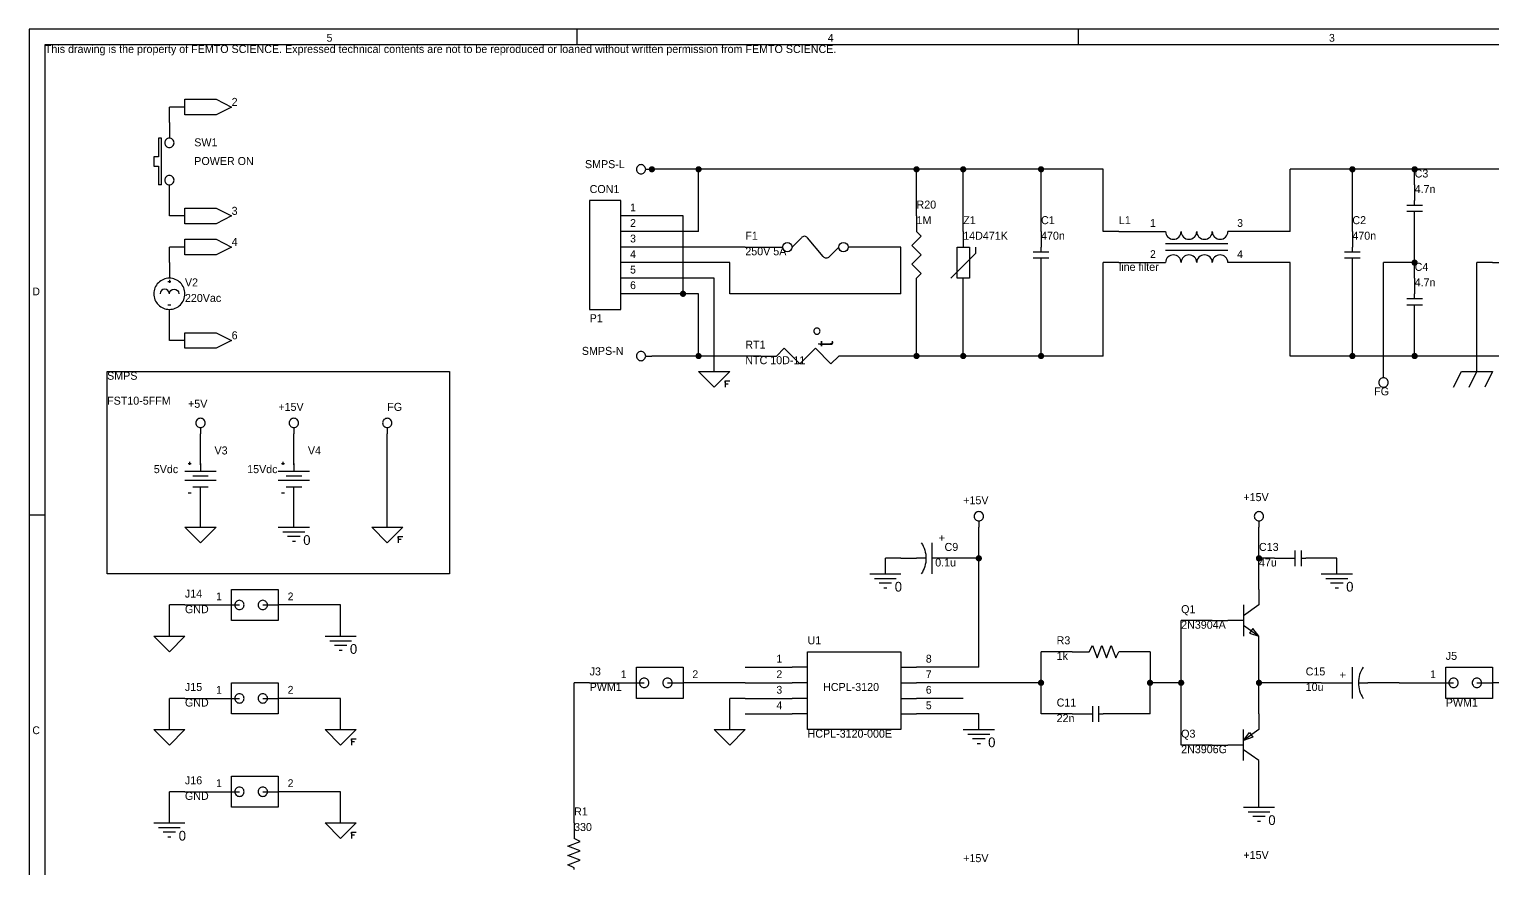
# Model space of a CAD drawing. Extents: x -3 to 417, y 3 to 299.
# Drawn here: x -2.5 to 236.3, y 162.4 to 299.5 of the extents above; entities that cross this region are included whole.
import ezdxf

# ---------------------------------------------------------------- set-up
doc = ezdxf.new("R2010")
doc.units = 0
doc.header["$MEASUREMENT"] = 0
for name, color, linetype in [('COMMENTS', 7, 'Continuous'), ('PARTS', 7, 'Continuous'), ('PARTTEXT', 7, 'Continuous'), ('TITLE', 7, 'Continuous'), ('WIRE', 7, 'Continuous')]:
    doc.layers.add(name, color=color, linetype=linetype)

msp = doc.modelspace()

# ---------------------------------------------------------------- linework, layer by layer
at = {"layer": 'COMMENTS'}
msp.add_lwpolyline([(10.16, 243.586), (66.04, 243.586), (66.04, 210.566), (10.16, 210.566)], close=True, dxfattribs=at)
at = {"layer": 'PARTS'}
for p, q in [((20.32, 284.226), (20.32, 281.686)), ((20.32, 271.526), (20.32, 274.066)), ((223.52, 274.066), (223.52, 271.526)), ((101.6, 268.986), (93.98, 268.986)), ((142.24, 268.986), (142.24, 266.446)), ((223.52, 266.446), (223.52, 268.986)), ((101.6, 266.446), (93.98, 266.446)), ((149.86, 266.446), (149.86, 263.906)), ((162.56, 266.446), (162.56, 263.906)), ((175.26, 266.446), (182.88, 266.446)), ((200.66, 266.446), (193.04, 266.446)), ((213.36, 266.446), (213.36, 263.906)), ((101.6, 263.906), (93.98, 263.906)), ((114.3, 263.906), (120.396, 263.906)), ((137.16, 263.906), (131.064, 263.906)), ((20.32, 261.366), (20.32, 258.826)), ((101.6, 261.366), (93.98, 261.366)), ((162.56, 258.826), (162.56, 261.366)), ((175.26, 261.366), (182.88, 261.366)), ((200.66, 261.366), (193.04, 261.366)), ((213.36, 258.826), (213.36, 261.366)), ((236.22, 261.366), (238.76, 261.366)), ((101.6, 258.826), (93.98, 258.826)), ((142.24, 256.286), (142.24, 258.826)), ((149.86, 256.286), (149.86, 258.826)), ((223.52, 258.826), (223.52, 256.286)), ((101.6, 256.286), (93.98, 256.286)), ((20.32, 251.206), (20.32, 253.746)), ((223.52, 251.206), (223.52, 253.746)), ((116.84, 246.126), (119.38, 246.126)), ((132.08, 246.126), (129.54, 246.126)), ((25.4, 220.726), (25.4, 223.266)), ((40.64, 220.726), (40.64, 223.266)), ((139.7, 213.106), (142.24, 213.106)), ((149.86, 213.106), (147.32, 213.106)), ((200.66, 213.106), (203.2, 213.106)), ((208.28, 213.106), (205.74, 213.106)), ((198.12, 208.026), (198.12, 205.486)), ((22.86, 205.486), (30.48, 205.486)), ((45.72, 205.486), (38.1, 205.486)), ((190.5, 202.946), (193.04, 202.946)), ((198.12, 197.866), (198.12, 200.406)), ((167.64, 197.866), (170.18, 197.866)), ((177.8, 197.866), (175.26, 197.866)), ((114.3, 195.326), (121.92, 195.326)), ((149.86, 195.326), (142.24, 195.326)), ((88.9, 192.786), (96.52, 192.786)), ((111.76, 192.786), (104.14, 192.786)), ((114.3, 192.786), (121.92, 192.786)), ((149.86, 192.786), (142.24, 192.786)), ((208.28, 192.786), (210.82, 192.786)), ((218.44, 192.786), (215.9, 192.786)), ((220.98, 192.786), (228.6, 192.786)), ((243.84, 192.786), (236.22, 192.786)), ((22.86, 190.246), (30.48, 190.246)), ((45.72, 190.246), (38.1, 190.246)), ((114.3, 190.246), (121.92, 190.246)), ((149.86, 190.246), (142.24, 190.246)), ((114.3, 187.706), (121.92, 187.706)), ((149.86, 187.706), (142.24, 187.706)), ((167.64, 187.706), (170.18, 187.706)), ((175.26, 187.706), (172.72, 187.706)), ((198.12, 187.706), (198.12, 185.166)), ((190.5, 182.626), (193.04, 182.626)), ((198.12, 177.546), (198.12, 180.086)), ((22.86, 175.006), (30.48, 175.006)), ((45.72, 175.006), (38.1, 175.006)), ((86.36, 169.926), (86.36, 167.386))]:
    msp.add_line(p, q, dxfattribs=at)
for points in [[(22.86, 285.496), (22.86, 288.036)], [(22.86, 288.036), (27.94, 288.036)], [(27.94, 288.036), (30.48, 286.766)], [(30.48, 286.766), (27.94, 285.496)], [(27.94, 285.496), (22.86, 285.496)], [(19.05, 281.686), (18.542, 281.686)], [(18.542, 281.686), (18.542, 278.638)], [(19.05, 274.066), (19.05, 281.686)], [(18.542, 278.638), (17.78, 278.638)], [(17.78, 278.638), (17.78, 277.114)], [(17.78, 277.114), (18.542, 277.114)], [(18.542, 277.114), (18.542, 274.066)], [(98.044, 276.606), (99.06, 276.606)], [(19.05, 274.066), (18.542, 274.066)], [(22.86, 267.716), (22.86, 270.256)], [(22.86, 270.256), (27.94, 270.256)], [(27.94, 270.256), (30.48, 268.986)], [(222.25, 270.764), (224.79, 270.764)], [(223.52, 270.764), (223.52, 271.526)], [(27.94, 267.716), (22.86, 267.716)], [(30.48, 268.986), (27.94, 267.716)], [(222.25, 269.748), (224.79, 269.748)], [(223.52, 268.986), (223.52, 269.748)], [(22.86, 262.636), (22.86, 265.176)], [(22.86, 265.176), (27.94, 265.176)], [(27.94, 265.176), (30.48, 263.906)], [(121.92, 263.906), (123.444, 265.43)], [(127, 262.382), (124.46, 265.43)], [(143.002, 265.684), (141.478, 264.16)], [(142.24, 266.446), (143.002, 265.684)], [(30.48, 263.906), (27.94, 262.636)], [(128.016, 262.382), (129.54, 263.906)], [(141.478, 264.16), (143.002, 262.636)], [(147.828, 258.826), (151.892, 262.89)], [(148.844, 258.826), (148.844, 263.906)], [(148.844, 263.906), (150.876, 263.906)], [(150.876, 263.906), (150.876, 258.826)], [(151.892, 262.89), (151.892, 263.906)], [(161.29, 263.144), (163.83, 263.144)], [(162.56, 263.144), (162.56, 263.906)], [(193.04, 264.414), (182.88, 264.414)], [(182.88, 263.398), (193.04, 263.398)], [(212.09, 263.144), (214.63, 263.144)], [(213.36, 263.144), (213.36, 263.906)], [(27.94, 262.636), (22.86, 262.636)], [(143.002, 262.636), (141.478, 261.112)], [(141.478, 261.112), (143.002, 259.588)], [(161.29, 262.128), (163.83, 262.128)], [(162.56, 261.366), (162.56, 262.128)], [(212.09, 262.128), (214.63, 262.128)], [(213.36, 261.366), (213.36, 262.128)], [(20.066, 258.318), (20.574, 258.318)], [(20.32, 258.572), (20.32, 258.064)], [(143.002, 259.588), (142.24, 258.826)], [(150.876, 258.826), (148.844, 258.826)], [(222.25, 255.524), (224.79, 255.524)], [(223.52, 255.524), (223.52, 256.286)], [(20.066, 254.508), (20.574, 254.508)], [(222.25, 254.508), (224.79, 254.508)], [(223.52, 253.746), (223.52, 254.508)], [(22.86, 247.396), (22.86, 249.936)], [(22.86, 249.936), (27.94, 249.936)], [(27.94, 249.936), (30.48, 248.666)], [(30.48, 248.666), (27.94, 247.396)], [(27.94, 247.396), (22.86, 247.396)], [(98.044, 246.126), (99.06, 246.126)], [(119.38, 246.126), (120.65, 247.396)], [(120.65, 247.396), (123.19, 244.856)], [(123.19, 244.856), (125.73, 247.396)], [(125.73, 247.396), (128.27, 244.856)], [(128.27, 244.856), (129.54, 246.126)], [(106.68, 243.586), (111.76, 243.586)], [(109.22, 241.046), (106.68, 243.586)], [(111.76, 243.586), (109.22, 241.046)], [(218.44, 242.57), (218.44, 243.586)], [(229.87, 241.046), (231.14, 243.586)], [(231.14, 243.586), (236.22, 243.586)], [(232.41, 241.046), (233.68, 243.586)], [(236.22, 243.586), (234.95, 241.046)], [(110.998, 242.062), (111.76, 242.062)], [(110.998, 241.808), (110.998, 242.062)], [(110.998, 242.062), (110.998, 241.046)], [(111.506, 241.554), (110.998, 241.554)], [(25.4, 234.442), (25.4, 233.426)], [(40.64, 234.442), (40.64, 233.426)], [(55.88, 234.442), (55.88, 233.426)], [(25.4, 228.346), (25.4, 230.886)], [(40.64, 228.346), (40.64, 230.886)], [(22.86, 227.33), (27.94, 227.33)], [(23.368, 228.6), (23.876, 228.6)], [(23.622, 228.854), (23.622, 228.346)], [(25.4, 228.6), (25.4, 227.33)], [(38.1, 227.33), (43.18, 227.33)], [(38.608, 228.6), (39.116, 228.6)], [(38.862, 228.854), (38.862, 228.346)], [(40.64, 228.6), (40.64, 227.33)], [(27.94, 225.806), (22.86, 225.806)], [(24.13, 226.568), (26.67, 226.568)], [(24.13, 224.79), (26.67, 224.79)], [(25.4, 223.266), (25.4, 224.79)], [(43.18, 225.806), (38.1, 225.806)], [(39.37, 226.568), (41.91, 226.568)], [(39.37, 224.79), (41.91, 224.79)], [(40.64, 223.266), (40.64, 224.79)], [(23.368, 223.774), (23.876, 223.774)], [(38.608, 223.774), (39.116, 223.774)], [(22.86, 218.186), (27.94, 218.186)], [(25.4, 215.646), (22.86, 218.186)], [(27.94, 218.186), (25.4, 215.646)], [(38.1, 218.186), (43.18, 218.186)], [(38.862, 217.424), (42.418, 217.424)], [(53.34, 218.186), (58.42, 218.186)], [(55.88, 215.646), (53.34, 218.186)], [(58.42, 218.186), (55.88, 215.646)], [(152.4, 219.202), (152.4, 218.186)], [(198.12, 219.202), (198.12, 218.186)], [(41.656, 216.662), (39.624, 216.662)], [(40.386, 215.9), (40.894, 215.9)], [(57.658, 216.662), (58.42, 216.662)], [(57.658, 216.408), (57.658, 216.662)], [(57.658, 216.662), (57.658, 215.646)], [(58.166, 216.154), (57.658, 216.154)], [(144.78, 210.566), (144.78, 215.646)], [(143.764, 213.106), (142.24, 213.106)], [(147.32, 213.106), (144.78, 213.106)], [(203.2, 213.106), (203.962, 213.106)], [(203.962, 214.376), (203.962, 211.836)], [(204.978, 214.376), (204.978, 211.836)], [(204.978, 213.106), (205.74, 213.106)], [(134.62, 210.566), (139.7, 210.566)], [(208.28, 210.566), (213.36, 210.566)], [(135.382, 209.804), (138.938, 209.804)], [(138.176, 209.042), (136.144, 209.042)], [(136.906, 208.28), (137.414, 208.28)], [(209.042, 209.804), (212.598, 209.804)], [(211.836, 209.042), (209.804, 209.042)], [(210.566, 208.28), (211.074, 208.28)], [(30.48, 205.486), (31.75, 205.486)], [(35.56, 205.486), (38.1, 205.486)], [(198.12, 205.486), (195.58, 203.708)], [(195.58, 205.486), (195.58, 200.406)], [(195.58, 202.946), (193.04, 202.946)], [(195.58, 202.184), (198.12, 200.406)], [(17.78, 200.406), (22.86, 200.406)], [(20.32, 197.866), (17.78, 200.406)], [(22.86, 200.406), (20.32, 197.866)], [(45.72, 200.406), (50.8, 200.406)], [(46.482, 199.644), (50.038, 199.644)], [(49.276, 198.882), (47.244, 198.882)], [(170.434, 197.866), (170.942, 198.882)], [(170.942, 198.882), (171.704, 196.85)], [(171.704, 196.85), (172.466, 198.882)], [(172.466, 198.882), (173.228, 196.85)], [(173.228, 196.85), (173.99, 198.882)], [(173.99, 198.882), (174.752, 196.85)], [(48.006, 198.12), (48.514, 198.12)], [(170.18, 197.866), (170.434, 197.866)], [(174.752, 196.85), (175.26, 197.866)], [(124.46, 195.326), (121.92, 195.326)], [(139.7, 195.326), (142.24, 195.326)], [(213.36, 190.246), (213.36, 195.326)], [(96.52, 192.786), (97.79, 192.786)], [(101.6, 192.786), (104.14, 192.786)], [(124.46, 192.786), (121.92, 192.786)], [(139.7, 192.786), (142.24, 192.786)], [(210.82, 192.786), (213.36, 192.786)], [(214.376, 192.786), (215.9, 192.786)], [(228.6, 192.786), (229.87, 192.786)], [(233.68, 192.786), (236.22, 192.786)], [(30.48, 190.246), (31.75, 190.246)], [(35.56, 190.246), (38.1, 190.246)], [(124.46, 190.246), (121.92, 190.246)], [(139.7, 190.246), (142.24, 190.246)], [(170.942, 188.976), (170.942, 186.436)], [(171.958, 188.976), (171.958, 186.436)], [(124.46, 187.706), (121.92, 187.706)], [(139.7, 187.706), (142.24, 187.706)], [(170.18, 187.706), (170.942, 187.706)], [(171.958, 187.706), (172.72, 187.706)], [(17.78, 185.166), (22.86, 185.166)], [(20.32, 182.626), (17.78, 185.166)], [(22.86, 185.166), (20.32, 182.626)], [(45.72, 185.166), (50.8, 185.166)], [(48.26, 182.626), (45.72, 185.166)], [(50.8, 185.166), (48.26, 182.626)], [(109.22, 185.166), (114.3, 185.166)], [(111.76, 182.626), (109.22, 185.166)], [(114.3, 185.166), (111.76, 182.626)], [(149.86, 185.166), (154.94, 185.166)], [(150.622, 184.404), (154.178, 184.404)], [(198.12, 185.166), (195.58, 183.388)], [(195.58, 180.086), (195.58, 185.166)], [(50.038, 183.642), (50.8, 183.642)], [(50.038, 183.388), (50.038, 183.642)], [(50.038, 183.642), (50.038, 182.626)], [(50.546, 183.134), (50.038, 183.134)], [(153.416, 183.642), (151.384, 183.642)], [(152.146, 182.88), (152.654, 182.88)], [(195.58, 182.626), (193.04, 182.626)], [(198.12, 180.086), (195.58, 181.864)], [(30.48, 175.006), (31.75, 175.006)], [(35.56, 175.006), (38.1, 175.006)], [(195.58, 172.466), (200.66, 172.466)], [(17.78, 169.926), (22.86, 169.926)], [(45.72, 169.926), (50.8, 169.926)], [(48.26, 167.386), (45.72, 169.926)], [(50.8, 169.926), (48.26, 167.386)], [(196.342, 171.704), (199.898, 171.704)], [(199.136, 170.942), (197.104, 170.942)], [(197.866, 170.18), (198.374, 170.18)], [(18.542, 169.164), (22.098, 169.164)], [(21.336, 168.402), (19.304, 168.402)], [(20.066, 167.64), (20.574, 167.64)], [(50.038, 168.402), (50.8, 168.402)], [(50.038, 168.148), (50.038, 168.402)], [(50.038, 168.402), (50.038, 167.386)], [(50.546, 167.894), (50.038, 167.894)], [(87.376, 166.878), (86.36, 167.386)], [(85.344, 166.116), (87.376, 166.878)], [(87.376, 165.354), (85.344, 166.116)], [(85.344, 164.592), (87.376, 165.354)], [(87.376, 163.83), (85.344, 164.592)], [(85.344, 163.068), (87.376, 163.83)], [(86.36, 162.56), (85.344, 163.068)], [(86.36, 162.306), (86.36, 162.56)]]:
    msp.add_lwpolyline(points, dxfattribs=at)
for points in [[(21.082, 280.924, 0.0985), (21.024, 281.2156, 0.0985), (20.8588, 281.4628, 0.0985), (20.6116, 281.628, 0.0985), (20.32, 281.686, 0.0985), (20.0284, 281.628, 0.0985), (19.7812, 281.4628, 0.0985), (19.616, 281.2156, 0.0985), (19.558, 280.924, 0.0985), (19.616, 280.6324, 0.0985), (19.7812, 280.3852, 0.0985), (20.0284, 280.22, 0.0985), (20.32, 280.162, 0.0985), (20.6116, 280.22, 0.0985), (20.8588, 280.3852, 0.0985), (21.024, 280.6324, 0.0985)], [(98.044, 276.606, 0.0985), (97.986, 276.8976, 0.0985), (97.8208, 277.1448, 0.0985), (97.5736, 277.31, 0.0985), (97.282, 277.368, 0.0985), (96.9904, 277.31, 0.0985), (96.7432, 277.1448, 0.0985), (96.578, 276.8976, 0.0985), (96.52, 276.606, 0.0985), (96.578, 276.3144, 0.0985), (96.7432, 276.0672, 0.0985), (96.9904, 275.902, 0.0985), (97.282, 275.844, 0.0985), (97.5736, 275.902, 0.0985), (97.8208, 276.0672, 0.0985), (97.986, 276.3144, 0.0985)], [(21.082, 274.828, 0.0985), (21.024, 275.1196, 0.0985), (20.8588, 275.3668, 0.0985), (20.6116, 275.532, 0.0985), (20.32, 275.59, 0.0985), (20.0284, 275.532, 0.0985), (19.7812, 275.3668, 0.0985), (19.616, 275.1196, 0.0985), (19.558, 274.828, 0.0985), (19.616, 274.5364, 0.0985), (19.7812, 274.2892, 0.0985), (20.0284, 274.124, 0.0985), (20.32, 274.066, 0.0985), (20.6116, 274.124, 0.0985), (20.8588, 274.2892, 0.0985), (21.024, 274.5364, 0.0985)], [(22.86, 256.286, 0.0985), (22.6667, 257.258, 0.0985), (22.1161, 258.0821, 0.0985), (21.292, 258.6327, 0.0985), (20.32, 258.826, 0.0985), (19.348, 258.6327, 0.0985), (18.5239, 258.0821, 0.0985), (17.9733, 257.258, 0.0985), (17.78, 256.286, 0.0985), (17.9733, 255.314, 0.0985), (18.5239, 254.4899, 0.0985), (19.348, 253.9393, 0.0985), (20.32, 253.746, 0.0985), (21.292, 253.9393, 0.0985), (22.1161, 254.4899, 0.0985), (22.6667, 255.314, 0.0985)], [(126.492, 250.19, 0.0985), (126.4533, 250.3844, 0.0985), (126.3432, 250.5492, 0.0985), (126.1784, 250.6593, 0.0985), (125.984, 250.698, 0.0985), (125.7896, 250.6593, 0.0985), (125.6248, 250.5492, 0.0985), (125.5147, 250.3844, 0.0985), (125.476, 250.19, 0.0985), (125.5147, 249.9956, 0.0985), (125.6248, 249.8308, 0.0985), (125.7896, 249.7207, 0.0985), (125.984, 249.682, 0.0985), (126.1784, 249.7207, 0.0985), (126.3432, 249.8308, 0.0985), (126.4533, 249.9956, 0.0985)], [(98.044, 246.126, 0.0985), (97.986, 246.4176, 0.0985), (97.8208, 246.6648, 0.0985), (97.5736, 246.83, 0.0985), (97.282, 246.888, 0.0985), (96.9904, 246.83, 0.0985), (96.7432, 246.6648, 0.0985), (96.578, 246.4176, 0.0985), (96.52, 246.126, 0.0985), (96.578, 245.8344, 0.0985), (96.7432, 245.5872, 0.0985), (96.9904, 245.422, 0.0985), (97.282, 245.364, 0.0985), (97.5736, 245.422, 0.0985), (97.8208, 245.5872, 0.0985), (97.986, 245.8344, 0.0985)], [(219.202, 241.808, 0.0985), (219.144, 242.0996, 0.0985), (218.9788, 242.3468, 0.0985), (218.7316, 242.512, 0.0985), (218.44, 242.57, 0.0985), (218.1484, 242.512, 0.0985), (217.9012, 242.3468, 0.0985), (217.736, 242.0996, 0.0985), (217.678, 241.808, 0.0985), (217.736, 241.5164, 0.0985), (217.9012, 241.2692, 0.0985), (218.1484, 241.104, 0.0985), (218.44, 241.046, 0.0985), (218.7316, 241.104, 0.0985), (218.9788, 241.2692, 0.0985), (219.144, 241.5164, 0.0985)], [(26.162, 235.204, 0.0985), (26.104, 235.4956, 0.0985), (25.9388, 235.7428, 0.0985), (25.6916, 235.908, 0.0985), (25.4, 235.966, 0.0985), (25.1084, 235.908, 0.0985), (24.8612, 235.7428, 0.0985), (24.696, 235.4956, 0.0985), (24.638, 235.204, 0.0985), (24.696, 234.9124, 0.0985), (24.8612, 234.6652, 0.0985), (25.1084, 234.5, 0.0985), (25.4, 234.442, 0.0985), (25.6916, 234.5, 0.0985), (25.9388, 234.6652, 0.0985), (26.104, 234.9124, 0.0985)], [(41.402, 235.204, 0.0985), (41.344, 235.4956, 0.0985), (41.1788, 235.7428, 0.0985), (40.9316, 235.908, 0.0985), (40.64, 235.966, 0.0985), (40.3484, 235.908, 0.0985), (40.1012, 235.7428, 0.0985), (39.936, 235.4956, 0.0985), (39.878, 235.204, 0.0985), (39.936, 234.9124, 0.0985), (40.1012, 234.6652, 0.0985), (40.3484, 234.5, 0.0985), (40.64, 234.442, 0.0985), (40.9316, 234.5, 0.0985), (41.1788, 234.6652, 0.0985), (41.344, 234.9124, 0.0985)], [(56.642, 235.204, 0.0985), (56.584, 235.4956, 0.0985), (56.4188, 235.7428, 0.0985), (56.1716, 235.908, 0.0985), (55.88, 235.966, 0.0985), (55.5884, 235.908, 0.0985), (55.3412, 235.7428, 0.0985), (55.176, 235.4956, 0.0985), (55.118, 235.204, 0.0985), (55.176, 234.9124, 0.0985), (55.3412, 234.6652, 0.0985), (55.5884, 234.5, 0.0985), (55.88, 234.442, 0.0985), (56.1716, 234.5, 0.0985), (56.4188, 234.6652, 0.0985), (56.584, 234.9124, 0.0985)], [(153.162, 219.964, 0.0985), (153.104, 220.2556, 0.0985), (152.9388, 220.5028, 0.0985), (152.6916, 220.668, 0.0985), (152.4, 220.726, 0.0985), (152.1084, 220.668, 0.0985), (151.8612, 220.5028, 0.0985), (151.696, 220.2556, 0.0985), (151.638, 219.964, 0.0985), (151.696, 219.6724, 0.0985), (151.8612, 219.4252, 0.0985), (152.1084, 219.26, 0.0985), (152.4, 219.202, 0.0985), (152.6916, 219.26, 0.0985), (152.9388, 219.4252, 0.0985), (153.104, 219.6724, 0.0985)], [(198.882, 219.964, 0.0985), (198.824, 220.2556, 0.0985), (198.6588, 220.5028, 0.0985), (198.4116, 220.668, 0.0985), (198.12, 220.726, 0.0985), (197.8284, 220.668, 0.0985), (197.5812, 220.5028, 0.0985), (197.416, 220.2556, 0.0985), (197.358, 219.964, 0.0985), (197.416, 219.6724, 0.0985), (197.5812, 219.4252, 0.0985), (197.8284, 219.26, 0.0985), (198.12, 219.202, 0.0985), (198.4116, 219.26, 0.0985), (198.6588, 219.4252, 0.0985), (198.824, 219.6724, 0.0985)], [(32.512, 205.486, 0.0985), (32.454, 205.7776, 0.0985), (32.2888, 206.0248, 0.0985), (32.0416, 206.19, 0.0985), (31.75, 206.248, 0.0985), (31.4584, 206.19, 0.0985), (31.2112, 206.0248, 0.0985), (31.046, 205.7776, 0.0985), (30.988, 205.486, 0.0985), (31.046, 205.1944, 0.0985), (31.2112, 204.9472, 0.0985), (31.4584, 204.782, 0.0985), (31.75, 204.724, 0.0985), (32.0416, 204.782, 0.0985), (32.2888, 204.9472, 0.0985), (32.454, 205.1944, 0.0985)], [(36.322, 205.486, 0.0985), (36.264, 205.7776, 0.0985), (36.0988, 206.0248, 0.0985), (35.8516, 206.19, 0.0985), (35.56, 206.248, 0.0985), (35.2684, 206.19, 0.0985), (35.0212, 206.0248, 0.0985), (34.856, 205.7776, 0.0985), (34.798, 205.486, 0.0985), (34.856, 205.1944, 0.0985), (35.0212, 204.9472, 0.0985), (35.2684, 204.782, 0.0985), (35.56, 204.724, 0.0985), (35.8516, 204.782, 0.0985), (36.0988, 204.9472, 0.0985), (36.264, 205.1944, 0.0985)], [(98.552, 192.786, 0.0985), (98.494, 193.0776, 0.0985), (98.3288, 193.3248, 0.0985), (98.0816, 193.49, 0.0985), (97.79, 193.548, 0.0985), (97.4984, 193.49, 0.0985), (97.2512, 193.3248, 0.0985), (97.086, 193.0776, 0.0985), (97.028, 192.786, 0.0985), (97.086, 192.4944, 0.0985), (97.2512, 192.2472, 0.0985), (97.4984, 192.082, 0.0985), (97.79, 192.024, 0.0985), (98.0816, 192.082, 0.0985), (98.3288, 192.2472, 0.0985), (98.494, 192.4944, 0.0985)], [(102.362, 192.786, 0.0985), (102.304, 193.0776, 0.0985), (102.1388, 193.3248, 0.0985), (101.8916, 193.49, 0.0985), (101.6, 193.548, 0.0985), (101.3084, 193.49, 0.0985), (101.0612, 193.3248, 0.0985), (100.896, 193.0776, 0.0985), (100.838, 192.786, 0.0985), (100.896, 192.4944, 0.0985), (101.0612, 192.2472, 0.0985), (101.3084, 192.082, 0.0985), (101.6, 192.024, 0.0985), (101.8916, 192.082, 0.0985), (102.1388, 192.2472, 0.0985), (102.304, 192.4944, 0.0985)], [(230.632, 192.786, 0.0985), (230.574, 193.0776, 0.0985), (230.4088, 193.3248, 0.0985), (230.1616, 193.49, 0.0985), (229.87, 193.548, 0.0985), (229.5784, 193.49, 0.0985), (229.3312, 193.3248, 0.0985), (229.166, 193.0776, 0.0985), (229.108, 192.786, 0.0985), (229.166, 192.4944, 0.0985), (229.3312, 192.2472, 0.0985), (229.5784, 192.082, 0.0985), (229.87, 192.024, 0.0985), (230.1616, 192.082, 0.0985), (230.4088, 192.2472, 0.0985), (230.574, 192.4944, 0.0985)], [(234.442, 192.786, 0.0985), (234.384, 193.0776, 0.0985), (234.2188, 193.3248, 0.0985), (233.9716, 193.49, 0.0985), (233.68, 193.548, 0.0985), (233.3884, 193.49, 0.0985), (233.1412, 193.3248, 0.0985), (232.976, 193.0776, 0.0985), (232.918, 192.786, 0.0985), (232.976, 192.4944, 0.0985), (233.1412, 192.2472, 0.0985), (233.3884, 192.082, 0.0985), (233.68, 192.024, 0.0985), (233.9716, 192.082, 0.0985), (234.2188, 192.2472, 0.0985), (234.384, 192.4944, 0.0985)], [(32.512, 190.246, 0.0985), (32.454, 190.5376, 0.0985), (32.2888, 190.7848, 0.0985), (32.0416, 190.95, 0.0985), (31.75, 191.008, 0.0985), (31.4584, 190.95, 0.0985), (31.2112, 190.7848, 0.0985), (31.046, 190.5376, 0.0985), (30.988, 190.246, 0.0985), (31.046, 189.9544, 0.0985), (31.2112, 189.7072, 0.0985), (31.4584, 189.542, 0.0985), (31.75, 189.484, 0.0985), (32.0416, 189.542, 0.0985), (32.2888, 189.7072, 0.0985), (32.454, 189.9544, 0.0985)], [(36.322, 190.246, 0.0985), (36.264, 190.5376, 0.0985), (36.0988, 190.7848, 0.0985), (35.8516, 190.95, 0.0985), (35.56, 191.008, 0.0985), (35.2684, 190.95, 0.0985), (35.0212, 190.7848, 0.0985), (34.856, 190.5376, 0.0985), (34.798, 190.246, 0.0985), (34.856, 189.9544, 0.0985), (35.0212, 189.7072, 0.0985), (35.2684, 189.542, 0.0985), (35.56, 189.484, 0.0985), (35.8516, 189.542, 0.0985), (36.0988, 189.7072, 0.0985), (36.264, 189.9544, 0.0985)], [(32.512, 175.006, 0.0985), (32.454, 175.2976, 0.0985), (32.2888, 175.5448, 0.0985), (32.0416, 175.71, 0.0985), (31.75, 175.768, 0.0985), (31.4584, 175.71, 0.0985), (31.2112, 175.5448, 0.0985), (31.046, 175.2976, 0.0985), (30.988, 175.006, 0.0985), (31.046, 174.7144, 0.0985), (31.2112, 174.4672, 0.0985), (31.4584, 174.302, 0.0985), (31.75, 174.244, 0.0985), (32.0416, 174.302, 0.0985), (32.2888, 174.4672, 0.0985), (32.454, 174.7144, 0.0985)], [(36.322, 175.006, 0.0985), (36.264, 175.2976, 0.0985), (36.0988, 175.5448, 0.0985), (35.8516, 175.71, 0.0985), (35.56, 175.768, 0.0985), (35.2684, 175.71, 0.0985), (35.0212, 175.5448, 0.0985), (34.856, 175.2976, 0.0985), (34.798, 175.006, 0.0985), (34.856, 174.7144, 0.0985), (35.0212, 174.4672, 0.0985), (35.2684, 174.302, 0.0985), (35.56, 174.244, 0.0985), (35.8516, 174.302, 0.0985), (36.0988, 174.4672, 0.0985), (36.264, 174.7144, 0.0985)]]:
    msp.add_lwpolyline(points, format="xyb", close=True, dxfattribs=at)
for points in [[(93.98, 271.526), (88.9, 271.526), (88.9, 253.746), (93.98, 253.746)], [(30.48, 208.026), (38.1, 208.026), (38.1, 202.946), (30.48, 202.946)], [(198.12, 200.406), (197.104, 201.676), (196.596, 200.914), (198.12, 200.406)], [(124.46, 197.866), (139.7, 197.866), (139.7, 185.166), (124.46, 185.166)], [(96.52, 195.326), (104.14, 195.326), (104.14, 190.246), (96.52, 190.246)], [(228.6, 195.326), (236.22, 195.326), (236.22, 190.246), (228.6, 190.246)], [(30.48, 192.786), (38.1, 192.786), (38.1, 187.706), (30.48, 187.706)], [(195.58, 183.388), (196.596, 184.658), (197.104, 183.896), (195.58, 183.388)], [(30.48, 177.546), (38.1, 177.546), (38.1, 172.466), (30.48, 172.466)]]:
    msp.add_lwpolyline(points, close=True, dxfattribs=at)
for points in [[(123.952, 265.684, 0.1989), (123.444, 265.43)], [(124.46, 265.43, 0.1989), (123.952, 265.684)], [(182.88, 266.446, 0.4142), (184.15, 265.176)], [(184.15, 265.176, 0.4142), (185.42, 266.446)], [(185.42, 266.446, 0.4142), (186.69, 265.176)], [(186.69, 265.176, 0.4142), (187.96, 266.446)], [(187.96, 266.446, 0.4142), (189.23, 265.176)], [(189.23, 265.176, 0.4142), (190.5, 266.446)], [(190.5, 266.446, 0.4142), (191.77, 265.176)], [(191.77, 265.176, 0.4142), (193.04, 266.446)], [(127, 262.382, 0.2841), (127.508, 262.128)], [(127.508, 262.128, 0.2841), (128.016, 262.382)], [(184.15, 262.636, 0.4142), (182.88, 261.366)], [(185.42, 261.366, 0.4142), (184.15, 262.636)], [(186.69, 262.636, 0.4142), (185.42, 261.366)], [(187.96, 261.366, 0.4142), (186.69, 262.636)], [(189.23, 262.636, 0.4142), (187.96, 261.366)], [(190.5, 261.366, 0.4142), (189.23, 262.636)], [(191.77, 262.636, 0.4142), (190.5, 261.366)], [(193.04, 261.366, 0.4142), (191.77, 262.636)], [(20.32, 256.286, 1), (18.796, 256.286)], [(20.32, 256.286, -1), (21.844, 256.286)], [(143.002, 215.646, -0.1654), (143.764, 213.106)], [(143.764, 213.106, -0.1654), (143.002, 210.566)], [(215.138, 195.326, 0.1654), (214.376, 192.786)], [(214.376, 192.786, 0.1654), (215.138, 190.246)]]:
    msp.add_lwpolyline(points, format="xyb", dxfattribs=at)
for centre in [(121.158, 263.906), (130.302, 263.906)]:
    msp.add_circle(centre, 0.762, dxfattribs=at)
at = {"layer": 'TITLE'}
for points in [[(-2.54, 2.54), (417.322, 2.54), (417.322, 299.466), (-2.54, 299.466)], [(0, 5.08), (414.782, 5.08), (414.782, 296.926), (0, 296.926)]]:
    msp.add_lwpolyline(points, close=True, dxfattribs=at)
for points in [[(86.868, 296.926), (86.868, 299.466)], [(168.656, 296.926), (168.656, 299.466)], [(-2.54, 220.218), (0, 220.218)]]:
    msp.add_lwpolyline(points, dxfattribs=at)
at = {"layer": 'WIRE'}
for points in [[(22.86, 286.766), (20.32, 286.766)], [(20.32, 284.226), (20.32, 286.766)], [(106.68, 276.606), (99.06, 276.606)], [(106.68, 266.446), (106.68, 276.606)], [(142.24, 276.606), (106.68, 276.606)], [(142.24, 268.986), (142.24, 276.606)], [(149.86, 276.606), (142.24, 276.606)], [(149.86, 266.446), (149.86, 276.606)], [(162.56, 276.606), (149.86, 276.606)], [(172.72, 276.606), (162.56, 276.606)], [(162.56, 266.446), (162.56, 276.606)], [(172.72, 266.446), (172.72, 276.606)], [(203.2, 266.446), (203.2, 276.606)], [(213.36, 276.606), (203.2, 276.606)], [(223.52, 276.606), (213.36, 276.606)], [(213.36, 266.446), (213.36, 276.606)], [(223.52, 274.066), (223.52, 276.606)], [(248.92, 276.606), (223.52, 276.606)], [(20.32, 268.986), (20.32, 271.526)], [(22.86, 268.986), (20.32, 268.986)], [(104.14, 268.986), (101.6, 268.986)], [(104.14, 256.286), (104.14, 268.986)], [(106.68, 266.446), (101.6, 266.446)], [(175.26, 266.446), (172.72, 266.446)], [(203.2, 266.446), (200.66, 266.446)], [(223.52, 261.366), (223.52, 266.446)], [(22.86, 263.906), (20.32, 263.906)], [(20.32, 261.366), (20.32, 263.906)], [(114.3, 263.906), (101.6, 263.906)], [(139.7, 263.906), (137.16, 263.906)], [(139.7, 256.286), (139.7, 263.906)], [(111.76, 261.366), (101.6, 261.366)], [(111.76, 256.286), (111.76, 261.366)], [(172.72, 246.126), (172.72, 261.366)], [(175.26, 261.366), (172.72, 261.366)], [(203.2, 261.366), (200.66, 261.366)], [(203.2, 246.126), (203.2, 261.366)], [(218.44, 243.586), (218.44, 261.366)], [(223.52, 261.366), (218.44, 261.366)], [(223.52, 258.826), (223.52, 261.366)], [(233.68, 243.586), (233.68, 261.366)], [(236.22, 261.366), (233.68, 261.366)], [(109.22, 258.826), (101.6, 258.826)], [(109.22, 243.586), (109.22, 258.826)], [(162.56, 246.126), (162.56, 258.826)], [(213.36, 246.126), (213.36, 258.826)], [(104.14, 256.286), (101.6, 256.286)], [(106.68, 256.286), (104.14, 256.286)], [(106.68, 246.126), (106.68, 256.286)], [(139.7, 256.286), (111.76, 256.286)], [(142.24, 246.126), (142.24, 256.286)], [(149.86, 246.126), (149.86, 256.286)], [(20.32, 248.666), (20.32, 251.206)], [(223.52, 246.126), (223.52, 251.206)], [(22.86, 248.666), (20.32, 248.666)], [(106.68, 246.126), (99.06, 246.126)], [(116.84, 246.126), (106.68, 246.126)], [(142.24, 246.126), (132.08, 246.126)], [(149.86, 246.126), (142.24, 246.126)], [(162.56, 246.126), (149.86, 246.126)], [(172.72, 246.126), (162.56, 246.126)], [(213.36, 246.126), (203.2, 246.126)], [(223.52, 246.126), (213.36, 246.126)], [(248.92, 246.126), (223.52, 246.126)], [(25.4, 230.886), (25.4, 233.426)], [(40.64, 230.886), (40.64, 233.426)], [(55.88, 218.186), (55.88, 233.426)], [(25.4, 218.186), (25.4, 220.726)], [(40.64, 218.186), (40.64, 220.726)], [(152.4, 213.106), (152.4, 218.186)], [(198.12, 213.106), (198.12, 218.186)], [(137.16, 210.566), (137.16, 213.106)], [(139.7, 213.106), (137.16, 213.106)], [(152.4, 213.106), (149.86, 213.106)], [(152.4, 195.326), (152.4, 213.106)], [(198.12, 208.026), (198.12, 213.106)], [(200.66, 213.106), (198.12, 213.106)], [(210.82, 213.106), (208.28, 213.106)], [(210.82, 210.566), (210.82, 213.106)], [(20.32, 200.406), (20.32, 205.486)], [(22.86, 205.486), (20.32, 205.486)], [(48.26, 205.486), (45.72, 205.486)], [(48.26, 200.406), (48.26, 205.486)], [(185.42, 192.786), (185.42, 202.946)], [(190.5, 202.946), (185.42, 202.946)], [(167.64, 197.866), (162.56, 197.866)], [(162.56, 192.786), (162.56, 197.866)], [(180.34, 197.866), (177.8, 197.866)], [(180.34, 197.866), (180.34, 192.786)], [(198.12, 192.786), (198.12, 197.866)], [(152.4, 195.326), (149.86, 195.326)], [(86.36, 169.926), (86.36, 192.786)], [(88.9, 192.786), (86.36, 192.786)], [(114.3, 192.786), (111.76, 192.786)], [(162.56, 192.786), (149.86, 192.786)], [(162.56, 187.706), (162.56, 192.786)], [(185.42, 192.786), (180.34, 192.786)], [(180.34, 187.706), (180.34, 192.786)], [(185.42, 182.626), (185.42, 192.786)], [(198.12, 187.706), (198.12, 192.786)], [(208.28, 192.786), (198.12, 192.786)], [(220.98, 192.786), (218.44, 192.786)], [(20.32, 185.166), (20.32, 190.246)], [(22.86, 190.246), (20.32, 190.246)], [(48.26, 190.246), (45.72, 190.246)], [(48.26, 185.166), (48.26, 190.246)], [(111.76, 185.166), (111.76, 190.246)], [(114.3, 190.246), (111.76, 190.246)], [(152.4, 187.706), (149.86, 187.706)], [(152.4, 185.166), (152.4, 187.706)], [(167.64, 187.706), (162.56, 187.706)], [(180.34, 187.706), (175.26, 187.706)], [(190.5, 182.626), (185.42, 182.626)], [(198.12, 172.466), (198.12, 177.546)], [(20.32, 169.926), (20.32, 175.006)], [(22.86, 175.006), (20.32, 175.006)], [(48.26, 175.006), (45.72, 175.006)], [(48.26, 169.926), (48.26, 175.006)]]:
    msp.add_lwpolyline(points, dxfattribs=at)
at = {"layer": 'WIRE', "const_width": 0.508}
for points in [[(98.806, 276.606, 1), (99.314, 276.606, 1)], [(106.426, 276.606, 1), (106.934, 276.606, 1)], [(141.986, 276.606, 1), (142.494, 276.606, 1)], [(149.606, 276.606, 1), (150.114, 276.606, 1)], [(162.306, 276.606, 1), (162.814, 276.606, 1)], [(213.106, 276.606, 1), (213.614, 276.606, 1)], [(223.266, 276.606, 1), (223.774, 276.606, 1)], [(223.266, 261.366, 1), (223.774, 261.366, 1)], [(103.886, 256.286, 1), (104.394, 256.286, 1)], [(106.426, 246.126, 1), (106.934, 246.126, 1)], [(141.986, 246.126, 1), (142.494, 246.126, 1)], [(149.606, 246.126, 1), (150.114, 246.126, 1)], [(162.306, 246.126, 1), (162.814, 246.126, 1)], [(213.106, 246.126, 1), (213.614, 246.126, 1)], [(213.106, 246.126, 1), (213.614, 246.126, 1)], [(223.266, 246.126, 1), (223.774, 246.126, 1)], [(152.146, 213.106, 1), (152.654, 213.106, 1)], [(197.866, 213.106, 1), (198.374, 213.106, 1)], [(162.306, 192.786, 1), (162.814, 192.786, 1)], [(180.086, 192.786, 1), (180.594, 192.786, 1)], [(185.166, 192.786, 1), (185.674, 192.786, 1)], [(197.866, 192.786, 1), (198.374, 192.786, 1)]]:
    msp.add_lwpolyline(points, format="xyb", close=True, dxfattribs=at)

# ---------------------------------------------------------------- texts
at = {"layer": 'COMMENTS'}
for s, p in [('This drawing is the property of FEMTO SCIENCE. Expressed technical contents are not to be reproduced or loaned without written permission from FEMTO SCIENCE.', (0, 295.5903)), ('SMPS', (10.16, 242.2503)), ('FST10-5FFM', (10.16, 238.1863))]:
    msp.add_text(s, height=1.3057, dxfattribs=at).set_placement(p)
at = {"layer": 'PARTS'}
for s, p in [('1', (95.504, 269.748)), ('2', (95.504, 267.208)), ('1', (180.34, 267.208)), ('3', (194.564, 267.208)), ('3', (95.504, 264.668)), ('4', (95.504, 262.128)), ('2', (180.34, 262.128)), ('4', (194.564, 262.128)), ('5', (95.504, 259.588)), ('6', (95.504, 257.048)), ('1', (27.94, 206.248)), ('2', (39.624, 206.248)), ('1', (119.38, 196.088)), ('8', (143.764, 196.088)), ('1', (93.98, 193.548)), ('2', (105.664, 193.548)), ('2', (119.38, 193.548)), ('7', (143.764, 193.548)), ('1', (226.06, 193.548)), ('1', (27.94, 191.008)), ('2', (39.624, 191.008)), ('3', (119.38, 191.008)), ('6', (143.764, 191.008)), ('4', (119.38, 188.468)), ('5', (143.764, 188.468)), ('1', (27.94, 175.768)), ('2', (39.624, 175.768))]:
    msp.add_text(s, height=1.27, dxfattribs=at).set_placement(p)
at = {"layer": 'PARTTEXT'}
for s, height, p in [('2', 1.3057, (30.48, 286.9543)), ('SW1', 1.3057, (24.384, 280.3503)), ('POWER ON', 1.3057, (24.384, 277.3023)), ('SMPS-L', 1.3057, (88.138, 276.7943)), ('C3', 1.3057, (223.52, 275.2703)), ('CON1', 1.3057, (88.9, 272.7303)), ('4.7n', 1.3057, (223.52, 272.7303)), ('3', 1.3057, (30.48, 269.1743)), ('R20', 1.3057, (142.24, 270.1903)), ('1M', 1.3057, (142.24, 267.6503)), ('Z1', 1.3057, (149.86, 267.6503)), ('C1', 1.3057, (162.56, 267.6503)), ('L1', 1.3057, (175.26, 267.6503)), ('C2', 1.3057, (213.36, 267.6503)), ('4', 1.3057, (30.48, 264.0943)), ('F1', 1.3057, (114.3, 265.1103)), ('14D471K', 1.3057, (149.86, 265.1103)), ('470n', 1.3057, (162.56, 265.1103)), ('470n', 1.3057, (213.36, 265.1103)), ('250V 5A', 1.3057, (114.3, 262.5703)), ('line filter', 1.3057, (175.26, 260.0303)), ('C4', 1.3057, (223.52, 260.0303)), ('V2', 1.3057, (22.86, 257.4903)), ('4.7n', 1.3057, (223.52, 257.4903)), ('220Vac', 1.3057, (22.86, 254.9503)), ('P1', 1.3057, (88.9, 251.6483)), ('6', 1.3057, (30.48, 248.8543)), ('RT1', 1.3057, (114.3, 247.3303)), ('SMPS-N', 1.3057, (87.63, 246.3143)), ('NTC 10D-11', 1.3057, (114.3, 244.7903)), ('+5V', 1.3057, (23.368, 237.6783)), ('FG', 1.3057, (216.916, 239.7103)), ('+15V', 1.3057, (38.1, 237.1703)), ('FG', 1.3057, (55.88, 237.1703)), ('V3', 1.3057, (27.686, 230.0583)), ('V4', 1.3057, (42.926, 230.0583)), ('5Vdc', 1.3057, (17.78, 227.0103)), ('15Vdc', 1.3057, (33.02, 227.0103)), ('+15V', 1.3057, (149.86, 221.9303)), ('+15V', 1.3057, (195.58, 222.4383)), ('0', 1.5955, (42.164, 215.2905)), ('C9', 1.3057, (146.812, 214.3103)), ('C13', 1.3057, (198.12, 214.3103)), ('0.1u', 1.3057, (145.288, 211.7703)), ('47u', 1.3057, (198.12, 211.7703)), ('J14', 1.3057, (22.86, 206.6903)), ('0', 1.5955, (138.684, 207.6705)), ('0', 1.5955, (212.344, 207.6705)), ('GND', 1.3057, (22.86, 204.1503)), ('Q1', 1.3057, (185.42, 204.1503)), ('2N3904A', 1.3057, (185.42, 201.6103)), ('0', 1.5955, (49.784, 197.5105)), ('U1', 1.3057, (124.46, 199.0703)), ('R3', 1.3057, (165.1, 199.0703)), ('1k', 1.3057, (165.1, 196.5303)), ('J5', 1.3057, (228.6, 196.5303)), ('J3', 1.3057, (88.9, 193.9903)), ('C15', 1.3057, (205.74, 193.9903)), ('J15', 1.3057, (22.86, 191.4503)), ('PWM1', 1.3057, (88.9, 191.4503)), ('HCPL-3120', 1.3057, (127, 191.4503)), ('10u', 1.3057, (205.74, 191.4503)), ('GND', 1.3057, (22.86, 188.9103)), ('C11', 1.3057, (165.1, 188.9103)), ('PWM1', 1.3057, (228.6, 188.9103)), ('22n', 1.3057, (165.1, 186.3703)), ('HCPL-3120-000E', 1.3057, (124.46, 183.8303)), ('0', 1.5955, (153.924, 182.2705)), ('Q3', 1.3057, (185.42, 183.8303)), ('2N3906G', 1.3057, (185.42, 181.2903)), ('J16', 1.3057, (22.86, 176.2103)), ('GND', 1.3057, (22.86, 173.6703)), ('R1', 1.3057, (86.36, 171.1303)), ('330', 1.3057, (86.36, 168.5903)), ('0', 1.5955, (199.644, 169.5705)), ('0', 1.5955, (21.844, 167.0305)), ('+15V', 1.3057, (149.86, 163.5103)), ('+15V', 1.3057, (195.58, 164.0183))]:
    msp.add_text(s, height=height, dxfattribs=at).set_placement(p)
for s, height, rotation, p in [('t', 2.608, 90, (128.622, 247.65)), ('+', 1.3057, 270, (145.7303, 216.916)), ('+', 1.3057, 90, (212.4097, 193.548))]:
    msp.add_text(s, height=height, rotation=rotation, dxfattribs=at).set_placement(p)
at = {"layer": 'TITLE'}
for s, p in [('5', (45.974, 297.434)), ('4', (127.762, 297.434)), ('3', (209.55, 297.434)), ('D', (-2.032, 256.032)), ('C', (-2.032, 184.404))]:
    msp.add_text(s, height=1.27, dxfattribs=at).set_placement(p)

doc.saveas('drawing.dxf')
